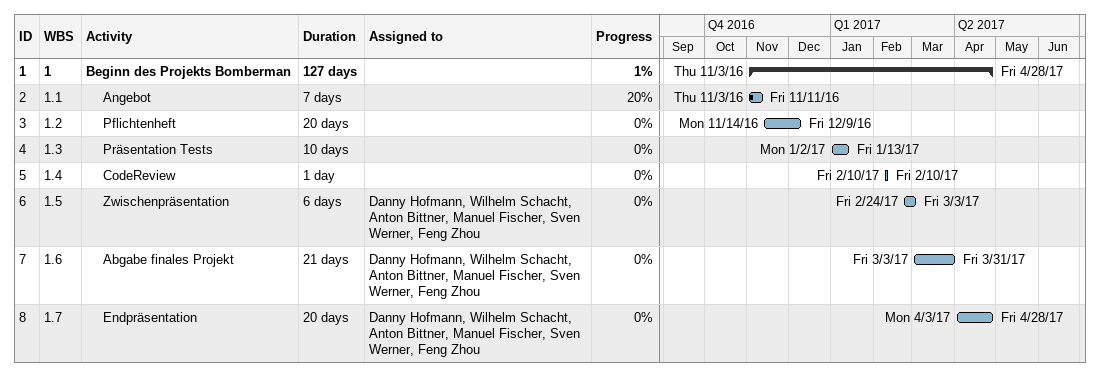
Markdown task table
| ID | WBS | Task | Duration | Start | Finish | Resources | % complete |
|---|---|---|---|---|---|---|---|
| 1 | 1 | **Beginn des Projekts Bomberman** | 127d | 2016-11-03 | 2017-04-28 |  | 1 |
| 2 | 1.1 | Angebot | 7d | 2016-11-03 | 2016-11-11 |  | 20 |
| 3 | 1.2 | Pflichtenheft | 20d | 2016-11-14 | 2016-12-09 |  | 0 |
| 4 | 1.3 | Präsentation Tests | 10d | 2017-01-02 | 2017-01-13 |  | 0 |
| 5 | 1.4 | CodeReview | 1d | 2017-02-10 | 2017-02-10 |  | 0 |
| 6 | 1.5 | Zwischenpräsentation | 6d | 2017-02-24 | 2017-03-03 | Danny Hofmann, Wilhelm Schacht, Anton Bittner, Manuel Fischer, Sven Werner, Feng Zhou | 0 |
| 7 | 1.6 | Abgabe finales Projekt | 21d | 2017-03-03 | 2017-03-31 | Danny Hofmann, Wilhelm Schacht, Anton Bittner, Manuel Fischer, Sven Werner, Feng Zhou | 0 |
| 8 | 1.7 | Endpräsentation | 20d | 2017-04-03 | 2017-04-28 | Danny Hofmann, Wilhelm Schacht, Anton Bittner, Manuel Fischer, Sven Werner, Feng Zhou | 0 |
